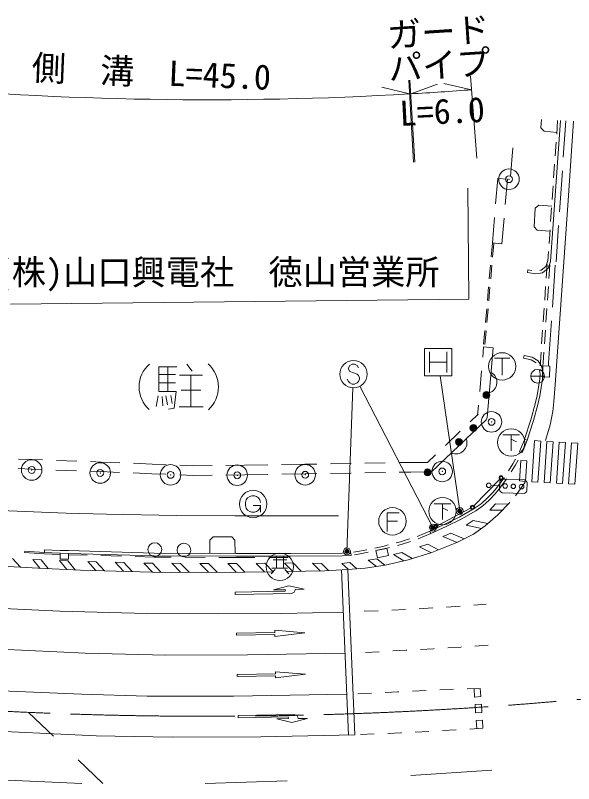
# Model space of a CAD drawing. Units: millimetres, scale not verified. Extents: x 40000 to 680000, y 20000 to 380000.
# Drawn here: x 275036 to 315810, y 253777 to 309854 of the extents above; entities that cross this region are included whole.
import ezdxf
from ezdxf.enums import TextEntityAlignment as Align

# ---------------------------------------------------------------- set-up
doc = ezdxf.new("R2010")
doc.units = ezdxf.units.MM
doc.header["$LTSCALE"] = 1000
doc.header["$PDMODE"] = 32
doc.header["$PDSIZE"] = 500
doc.linetypes.add('CHAIN', pattern=[18.5, 12, -1.5, 3.5, -1.5])
for name, color, linetype, lineweight in [('M-BGD', 7, 'Continuous', 13), ('M-BGD-EXST', 7, 'Continuous', 13), ('M-BMK', 2, 'CHAIN', 13), ('M-BMK-ROW', 30, 'Continuous', 13), ('M-STR-HTXT', 7, 'Continuous', 13), ('M-STR-STRC', 7, 'Continuous', 13)]:
    doc.layers.add(name, color=color, linetype=linetype, lineweight=lineweight)
doc.layers.add('M-BMK-HTXT', color=7, linetype='Continuous')
doc.styles.add('ＭＳ ゴシック', font='')
doc.styles.get('ＭＳ ゴシック').set_extended_font_data('MS Gothic')

msp = doc.modelspace()

# ---------------------------------------------------------------- linework, layer by layer
at = {"layer": 'M-BGD'}
for p, q in [((313464, 302257), (313405, 301650)), ((314642, 302192), (314572, 301194)), ((315241, 302159), (315056, 299509)), ((313405, 301650), (313652, 301397)), ((313652, 301397), (314585, 301306)), ((314530, 300596), (314461, 299598)), ((311198, 298082), (311361, 300192)), ((314419, 299000), (314350, 298002)), ((314987, 298511), (314778, 295519)), ((310269, 297954), (310114, 296097)), ((310967, 297895), (310269, 297954)), ((310967, 297895), (310811, 296038)), ((308157, 289130), (308084, 297233)), ((314308, 297404), (314238, 296406)), ((312918, 294420), (313010, 295787)), ((313010, 295787), (313263, 295999)), ((314208, 295935), (313263, 295999)), ((314196, 295808), (314127, 294810)), ((310030, 295100), (309875, 293243)), ((310728, 295042), (310572, 293185)), ((313138, 294168), (312918, 294420)), ((314708, 294521), (314523, 291871)), ((314080, 294104), (313138, 294168)), ((314085, 294211), (314016, 293214)), ((309875, 293216), (309788, 292220)), ((310572, 293185), (309875, 293243)), ((309975, 293208), (309888, 292211)), ((313974, 292615), (313925, 291913)), ((309737, 291622), (309650, 290626)), ((309836, 291614), (309750, 290617)), ((313936, 291965), (313779, 291521)), ((313873, 291667), (313804, 290669)), ((314073, 291653), (314004, 290656)), ((314472, 291626), (314260, 288555)), ((312436, 291078), (312462, 291276)), ((312752, 291238), (312462, 291276)), ((313449, 291252), (313347, 291239)), ((313779, 291521), (313449, 291252)), ((309598, 290028), (309512, 289032)), ((309698, 290020), (309611, 289023)), ((313763, 290071), (313694, 289073)), ((313962, 290057), (313893, 289059)), ((308157, 289130), (274691, 288781)), ((309460, 288434), (309373, 287438)), ((309560, 288426), (309473, 287429)), ((313653, 288475), (313584, 287477)), ((313852, 288461), (313783, 287463)), ((314191, 287557), (313979, 284486)), ((309322, 286840), (309235, 285844)), ((309421, 286832), (309335, 285835)), ((313542, 286878), (313474, 285881)), ((313742, 286865), (313673, 285867)), ((304915, 283535), (304915, 285535)), ((304915, 285535), (306915, 285535)), ((306915, 285535), (306915, 283535)), ((309171, 284894), (309238, 285650)), ((309935, 285588), (309238, 285650)), ((305290, 285285), (305290, 283785)), ((306540, 285285), (306540, 283785)), ((312194, 285023), (312153, 284827)), ((313432, 285282), (313380, 284522)), ((313632, 285268), (313579, 284510)), ((287568, 284386), (287945, 283894)), ((305290, 284535), (306540, 284535)), ((312153, 284827), (312715, 284710)), ((312715, 284710), (313066, 284493)), ((313066, 284493), (313073, 284481)), ((313380, 284522), (313368, 284284)), ((313579, 284510), (313567, 284271)), ((313979, 284486), (313967, 284251)), ((286822, 284206), (285511, 284206)), ((285511, 284206), (285511, 282411)), ((286167, 284206), (286167, 282411)), ((308950, 282404), (309083, 283898)), ((313319, 283947), (313357, 283657)), ((285511, 283632), (286740, 283632)), ((287027, 283599), (288708, 283599)), ((287855, 283599), (287855, 281288)), ((306915, 283535), (304915, 283535)), ((312674, 283513), (313674, 283513)), ((313357, 283657), (313339, 283306)), ((285511, 283026), (286732, 283026)), ((285478, 282075), (285322, 281312)), ((285511, 282411), (286781, 282411)), ((286027, 282075), (286158, 281427)), ((286380, 282116), (286494, 281534)), ((286781, 282411), (286642, 281190)), ((287150, 282485), (288585, 282485)), ((285765, 282034), (285814, 281353)), ((286642, 281190), (286224, 281116)), ((287003, 281288), (288757, 281288)), ((308795, 280653), (308862, 281408)), ((308251, 280186), (308825, 280733)), ((308825, 280733), (308795, 280653)), ((306442, 278461), (307527, 279496)), ((312233, 278925), (311933, 278183)), ((312418, 278850), (312116, 278102)), ((311933, 278183), (311847, 278003)), ((305144, 277225), (305718, 277771)), ((312116, 278102), (312033, 277928)), ((275264, 277471), (276260, 277430)), ((276260, 277430), (277031, 277402)), ((278031, 277367), (279530, 277314)), ((280529, 277279), (281300, 277252)), ((281300, 277252), (282667, 277197)), ((283666, 277157), (285033, 277102)), ((285033, 277102), (286051, 277061)), ((291762, 277012), (293476, 277043)), ((294476, 277061), (296189, 277092)), ((296189, 277092), (297053, 277106)), ((298053, 277123), (299553, 277148)), ((300552, 277165), (302052, 277191)), ((303052, 277207), (303916, 277222)), ((303916, 277222), (305144, 277225)), ((311366, 277108), (311052, 276617)), ((311575, 277468), (311366, 277108)), ((311762, 277392), (311536, 277004)), ((275233, 276772), (276233, 276730)), ((276233, 276730), (277005, 276703)), ((278004, 276668), (279503, 276615)), ((280502, 276580), (281274, 276552)), ((281274, 276552), (282640, 276497)), ((287050, 277020), (288069, 276979)), ((288069, 276979), (289415, 276991)), ((290415, 277000), (291762, 277012)), ((300562, 276465), (302062, 276491)), ((303061, 276507), (303923, 276522)), ((303923, 276522), (305425, 276525)), ((311536, 277004), (311240, 276540)), ((283639, 276457), (285004, 276402)), ((285004, 276402), (286031, 276361)), ((287031, 276320), (288058, 276278)), ((288058, 276278), (289415, 276291)), ((290415, 276299), (291772, 276312)), ((291772, 276312), (293487, 276343)), ((294486, 276361), (296201, 276392)), ((296201, 276392), (297062, 276406)), ((298062, 276423), (299562, 276448)), ((310728, 276111), (310705, 276075)), ((310874, 275967), (310705, 276075)), ((310917, 276035), (310874, 275967)), ((303072, 273549), (302197, 273549)), ((302197, 273549), (302197, 272174)), ((302197, 272924), (302947, 272924)), ((305301, 272217), (304383, 271821)), ((305380, 272033), (304462, 271637)), ((289241, 271553), (289473, 271800)), ((289242, 270591), (289241, 271553)), ((289473, 271800), (290838, 271801)), ((290838, 271801), (291077, 271555)), ((291078, 270583), (291077, 271555)), ((303161, 271432), (302854, 271350)), ((303812, 271635), (303161, 271432)), ((303892, 271450), (303216, 271239)), ((300712, 270853), (300174, 270741)), ((301976, 271118), (301299, 270976)), ((302022, 270923), (301379, 270789)), ((302274, 271197), (301976, 271118)), ((302354, 271011), (302022, 270923)), ((303216, 271239), (302934, 271165)), ((277150, 270550), (275684, 270641)), ((277156, 270650), (275691, 270741)), ((278302, 270496), (277151, 270550)), ((278316, 270796), (277165, 270850)), ((278918, 270783), (278311, 270796)), ((280290, 270444), (278911, 270483)), ((285176, 270608), (278919, 270783)), ((282789, 270375), (281290, 270417)), ((285167, 270308), (283789, 270347)), ((286408, 270303), (285170, 270308)), ((288908, 270292), (287408, 270299)), ((294930, 270287), (294930, 270387)), ((299557, 270429), (299548, 270629)), ((300174, 270741), (299730, 270663)), ((300212, 270544), (299811, 270474)), ((300792, 270666), (300212, 270544)), ((291146, 270283), (289908, 270288)), ((292538, 270284), (291146, 270283)), ((294930, 270287), (293538, 270286)), ((300523, 266360), (301523, 266398)), ((302522, 266438), (303521, 266488)), ((304519, 266539), (305518, 266599)), ((306516, 266660), (307513, 266736)), ((308510, 266812), (309432, 266882)), ((304613, 263574), (305565, 263626)), ((305565, 263626), (305612, 263629)), ((306610, 263691), (307568, 263750)), ((307568, 263750), (307608, 263753)), ((308605, 263823), (309558, 263889)), ((300620, 263347), (301618, 263404)), ((302616, 263462), (303570, 263517)), ((303570, 263517), (303615, 263519)), ((300048, 260335), (301047, 260381)), ((302046, 260428), (302973, 260471)), ((302973, 260471), (303044, 260475)), ((304043, 260527), (305042, 260580)), ((306040, 260632), (307040, 260666)), ((308039, 260700), (308987, 260733)), ((276005, 258968), (277815, 257243)), ((300233, 257359), (301232, 257401)), ((302231, 257443), (303185, 257483)), ((303185, 257483), (303231, 257485)), ((304229, 257540), (305228, 257594)), ((306226, 257648), (307224, 257705)), ((308223, 257762), (309187, 257817)), ((279624, 255519), (281434, 253794))]:
    msp.add_line(p, q, dxfattribs=at)
for points in [[(314841, 302181), (314124, 291899), (313949, 291402), (313531, 291060), (313038, 290999), (312436, 291078)], [(305425, 276525), (309423, 280335), (309483, 280494), (309935, 285588)], [(312194, 285023), (312791, 284899), (313210, 284639), (313486, 284205), (313558, 283665), (313539, 283296), (313342, 282080), (313203, 281457), (312875, 280277), (312418, 278850), (312228, 278911)], [(313341, 283328), (313146, 282118), (313009, 281505), (312683, 280335), (312228, 278911)], [(310711, 276084), (310311, 275529), (309925, 275062), (309504, 274614), (309054, 274202), (308556, 273850), (307492, 273254), (306414, 272720), (305298, 272216)], [(310874, 275967), (310469, 275406), (310075, 274930), (309645, 274472), (309180, 274046), (308663, 273681), (307585, 273077), (306499, 272539), (305380, 272033), (305298, 272216)], [(285170, 270408), (278914, 270583), (278306, 270596), (277156, 270650), (277165, 270850)], [(299557, 270429), (298915, 270399), (295124, 270387), (294930, 270387), (291146, 270383), (285170, 270408)], [(294930, 270587), (291146, 270583), (285171, 270608)], [(299548, 270629), (298910, 270599), (295123, 270587), (294931, 270587)]]:
    msp.add_lwpolyline(points, dxfattribs=at)
for points in [[(313570, 284269), (314075, 284245), (314037, 283448), (313532, 283472)], [(312959, 278811), (312747, 275813), (313197, 275787), (313408, 278784)], [(313859, 278758), (313647, 275760), (314096, 275733), (314308, 278731)], [(314758, 278705), (314546, 275707), (314996, 275680), (315208, 278678)], [(315658, 278652), (315446, 275653), (315895, 275627), (316107, 278625)], [(312403, 277340), (311954, 277366), (311848, 275867), (312297, 275840)], [(302176, 270961), (302283, 270427), (301479, 270265), (301372, 270799)], [(278917, 270158), (278297, 270171), (278306, 270596), (278927, 270583)]]:
    msp.add_lwpolyline(points, close=True, dxfattribs=at)
for centre, radius in [((313174, 283513), 500), ((302572, 272924), 1000), ((285222, 270859), 500), ((287343, 270830), 500)]:
    msp.add_circle(centre, radius, dxfattribs=at)
for centre, radius, start, end in [((286304, 282739), 2228, 131.6979, 228.0192), ((287582, 282731), 2282, 312.8638, 47.4164), ((309398, 283069), 812, 287.5487, 62.3089), ((307208, 278657), 812, 246.2417, 21.002)]:
    msp.add_arc(centre, radius, start, end, dxfattribs=at)
at = {"layer": 'M-BGD-EXST'}
for p, q in [((310041, 284834), (311141, 284834)), ((310591, 284834), (310591, 283584)), ((310644, 279230), (311844, 279230)), ((311244, 279230), (311244, 278080)), ((311244, 278930), (311644, 278730)), ((292300, 274786), (292150, 274736)), ((292500, 274786), (292300, 274786)), ((292650, 274736), (292500, 274786)), ((291900, 274486), (291850, 274286)), ((291850, 274286), (291850, 274086)), ((292000, 274636), (291900, 274486)), ((292150, 274736), (292000, 274636)), ((292800, 274636), (292650, 274736)), ((292900, 274486), (292800, 274636)), ((292950, 274286), (292900, 274486)), ((291850, 274086), (291900, 273886)), ((291900, 273886), (292000, 273736)), ((292000, 273736), (292150, 273636)), ((292400, 274086), (292950, 274086)), ((292650, 273636), (292800, 273736)), ((292800, 273736), (292900, 273886)), ((292900, 273886), (292950, 274086)), ((292950, 274086), (292950, 273586)), ((305630, 274211), (306830, 274211)), ((306230, 274211), (306230, 273061)), ((306230, 273911), (306630, 273711)), ((292150, 273636), (292300, 273586)), ((292300, 273586), (292500, 273586)), ((292500, 273586), (292650, 273636)), ((294108, 270352), (294108, 269502)), ((294608, 270352), (294608, 269502)), ((293858, 270102), (294858, 270102)), ((294008, 269402), (293708, 269102)), ((293758, 269502), (294908, 269502)), ((294708, 269402), (295008, 269102))]:
    msp.add_line(p, q, dxfattribs=at)
for centre in [(310591, 284234), (311244, 278680), (292400, 274186), (306230, 273661), (294358, 269602)]:
    msp.add_circle(centre, 1000, dxfattribs=at)
at = {"layer": 'M-BMK'}
msp.add_arc((289065, 558693), 300000, 257.49194, 276.3674, dxfattribs=at)
at = {"layer": 'M-BMK-ROW'}
for centre in [(311086, 297894), (309813, 280182), (276229, 276672), (281236, 276453), (286374, 276316), (291237, 276287), (296203, 276322), (306209, 276561)]:
    msp.add_circle(centre, 750, dxfattribs=at)
for p in [(311086, 297894), (309813, 280182), (276229, 276672), (281236, 276453), (286374, 276316), (291237, 276287), (296203, 276322), (306209, 276561)]:
    msp.add_point(p, dxfattribs=at)
at = {"layer": 'M-STR-HTXT'}
for p, q in [((304114, 299129), (303767, 305119)), ((304200, 299134), (303851, 305124)), ((308738, 299438), (308284, 305421)), ((303825, 304120), (301793, 304604)), ((303909, 304125), (305871, 304841)), ((308360, 304424), (306320, 304871)), ((307487, 273678), (306060, 283535)), ((299257, 270727), (299690, 282670)), ((305530, 272464), (300186, 282781))]:
    msp.add_line(p, q, dxfattribs=at)
for centre, radius in [((307487, 273678), 150), ((307487, 273678), 120), ((307487, 273678), 90), ((307487, 273678), 60), ((307487, 273678), 30), ((307487, 273678), 20), ((305530, 272464), 150), ((305530, 272464), 120), ((305530, 272464), 90), ((305530, 272464), 60), ((305530, 272464), 30), ((305530, 272464), 20), ((299257, 270727), 150), ((299257, 270727), 120), ((299257, 270727), 90), ((299257, 270727), 60), ((299257, 270727), 30), ((299257, 270727), 20)]:
    msp.add_circle(centre, radius, dxfattribs=at)
for start, end in [(264.8049, 273.31821), (273.33721, 274.33955)]:
    msp.add_arc((289065, 558693), 255000, start, end, dxfattribs=at)
for p in [(307487, 273678), (305530, 272464), (299257, 270727)]:
    msp.add_point(p, dxfattribs=at)
at = {"layer": 'M-STR-STRC'}
for p, q in [((299636, 284396), (299454, 284305)), ((299817, 284396), (299636, 284396)), ((299999, 284305), (299817, 284396)), ((299454, 284305), (299363, 284124)), ((299363, 284124), (299363, 284033)), ((299363, 284033), (299454, 283851)), ((299454, 283851), (299999, 283669)), ((300090, 284124), (299999, 284305)), ((299363, 283124), (299272, 283305)), ((299999, 283669), (300090, 283578)), ((300090, 283578), (300181, 283396)), ((300181, 283305), (300090, 283124)), ((300181, 283396), (300181, 283305)), ((299454, 283033), (299363, 283124)), ((299636, 282942), (299454, 283033)), ((299817, 282942), (299636, 282942)), ((299999, 283033), (299817, 282942)), ((300090, 283124), (299999, 283033)), ((308526, 274049), (310405, 275988)), ((310627, 276011), (312226, 275946)), ((310407, 275520), (309774, 275546)), ((310395, 275220), (310419, 275820)), ((312393, 275138), (312418, 275738)), ((312185, 274947), (310586, 275012)), ((305883, 272629), (308288, 273872)), ((309687, 273748), (310102, 274189)), ((309687, 273748), (310600, 273727)), ((310102, 274189), (311015, 274167)), ((307966, 272643), (308474, 272993)), ((307966, 272643), (309080, 272400)), ((308474, 272993), (309550, 272759)), ((306244, 271810), (306852, 272049)), ((306852, 272049), (307826, 271655)), ((306244, 271810), (307295, 271385)), ((304548, 271066), (305159, 271258)), ((304548, 271066), (305383, 270636)), ((305159, 271258), (305946, 270853)), ((302643, 270509), (303272, 270657)), ((302643, 270509), (303420, 270045)), ((303272, 270657), (304023, 270209)), ((274840, 270218), (275408, 269583)), ((276305, 270129), (276830, 269504)), ((276305, 270129), (276910, 270108)), ((276910, 270108), (277443, 269475)), ((278255, 270063), (278860, 270043)), ((278255, 270063), (278804, 269411)), ((278860, 270043), (279416, 269382)), ((280322, 269994), (280923, 269334)), ((280947, 269976), (280322, 269994)), ((280947, 269976), (281547, 269317)), ((282336, 269935), (282933, 269279)), ((282961, 269917), (282336, 269935)), ((282961, 269917), (283557, 269262)), ((284421, 269874), (285041, 269223)), ((285047, 269869), (284421, 269874)), ((285047, 269869), (285666, 269220)), ((287096, 269852), (286459, 269858)), ((286459, 269858), (287095, 269213)), ((287096, 269852), (287731, 269210)), ((289143, 269843), (288513, 269841)), ((288513, 269841), (289143, 269203)), ((289143, 269843), (289778, 269201)), ((291175, 269850), (290544, 269848)), ((290544, 269848), (291170, 269214)), ((291175, 269850), (291797, 269220)), ((293248, 269861), (292623, 269854)), ((292623, 269854), (293234, 269233)), ((293248, 269861), (293859, 269239)), ((295315, 269883), (294687, 269876)), ((294687, 269876), (295298, 269263)), ((295315, 269883), (295919, 269278)), ((296745, 269865), (297298, 269310)), ((297389, 269857), (296745, 269865)), ((297389, 269857), (297912, 269332)), ((299461, 269914), (298873, 269838)), ((298873, 269838), (299358, 269402)), ((299461, 269914), (299968, 269458)), ((300797, 270087), (301427, 270175)), ((300797, 270087), (301402, 269630)), ((301427, 270175), (302032, 269718)), ((298862, 269376), (299368, 257324)), ((299312, 269397), (299818, 257334)), ((293897, 267920), (295001, 268225)), ((295001, 268225), (296137, 267972)), ((291093, 267753), (294734, 267816)), ((291093, 267753), (291093, 267591)), ((295211, 267661), (291093, 267591)), ((294763, 267922), (293897, 267920)), ((294734, 267816), (294763, 267922)), ((296137, 267972), (295463, 267949)), ((291182, 264769), (293982, 264819)), ((291184, 264619), (291182, 264769)), ((296183, 264782), (293979, 264969)), ((293982, 264819), (293979, 264969)), ((293987, 264519), (296183, 264782)), ((291184, 264619), (293984, 264669)), ((293987, 264519), (293984, 264669)), ((296235, 261757), (294032, 261948)), ((294034, 261797), (294032, 261948)), ((291235, 261753), (294034, 261797)), ((291237, 261603), (291235, 261753)), ((291237, 261603), (294036, 261647)), ((294039, 261498), (294036, 261647)), ((294039, 261498), (296235, 261757)), ((308571, 260100), (308537, 260718)), ((309020, 260125), (308987, 260733)), ((309020, 260125), (308571, 260100)), ((308649, 258943), (308619, 259544)), ((295430, 258818), (291313, 258745)), ((291318, 258584), (291313, 258745)), ((291318, 258584), (294959, 258647)), ((294992, 258541), (294125, 258513)), ((294959, 258647), (294992, 258541)), ((295240, 258246), (296367, 258539)), ((296367, 258539), (295692, 258539)), ((309098, 258965), (308649, 258943)), ((294125, 258513), (295240, 258246)), ((308738, 257792), (308695, 258386)), ((309843, 254768), (303924, 254364)), ((279892, 253788), (273901, 254056)), ((294885, 253973), (288901, 253777))]:
    msp.add_line(p, q, dxfattribs=at)
for points in [[(313758, 278813), (314094, 279963), (314284, 280932), (314367, 281672), (314459, 282896), (315400, 296348), (315797, 302129)], [(311568, 274794), (311922, 275288), (312258, 275790)], [(298634, 273316), (291055, 273319), (286777, 273356), (281705, 273442), (278749, 273511), (274566, 273699), (270529, 273944), (264920, 274413)], [(300572, 269513), (302045, 269720), (303733, 270119), (305441, 270654), (307287, 271381), (308486, 271992), (309352, 272588), (310284, 273391), (311146, 274306)], [(269229, 269929), (276694, 269511), (279805, 269364), (284997, 269224), (289746, 269200), (293855, 269239)], [(294894, 269253), (297621, 269318), (299312, 269397), (300572, 269513)], [(261583, 267505), (266577, 267055), (272613, 266645), (278289, 266359), (284645, 266186), (289875, 266159), (294473, 266191), (298992, 266293)], [(299117, 263309), (291981, 263183), (286037, 263166), (280141, 263295), (273906, 263595), (268028, 263929), (261355, 264444)], [(268885, 260913), (274599, 260526), (279859, 260301), (284655, 260172), (290975, 260170), (299242, 260312)], [(309098, 258965), (309068, 259566), (308619, 259544)], [(309187, 257817), (309144, 258418), (308695, 258386)], [(299818, 257334), (292972, 257193), (286493, 257164), (280927, 257274), (274752, 257570), (269646, 257913)]]:
    msp.add_lwpolyline(points, dxfattribs=at)
for centre, radius in [((299727, 283669), 1000), ((309441, 282140), 250), ((309441, 282140), 204), ((309441, 282140), 159), ((309441, 282140), 114), ((309441, 282140), 68.2), ((309441, 282140), 22.7), ((308490, 279736), 250), ((308490, 279736), 204), ((308490, 279736), 159), ((308490, 279736), 114), ((308490, 279736), 68.2), ((308490, 279736), 22.7), ((307430, 278724), 250), ((307430, 278724), 204), ((307430, 278724), 159), ((307430, 278724), 114), ((307430, 278724), 68.2), ((307430, 278724), 22.7), ((305141, 276494), 250), ((305141, 276494), 204), ((305141, 276494), 159), ((305141, 276494), 114), ((305141, 276494), 68.2), ((305141, 276494), 22.7), ((310510, 276096), 150), ((310510, 276096), 120), ((310510, 276096), 100), ((309608, 275553), 167), ((310807, 275504), 167), ((311406, 275479), 167), ((312006, 275455), 167), ((308421, 273941), 150), ((308421, 273941), 120), ((308421, 273941), 100), ((305750, 272561), 150), ((305750, 272561), 120), ((305750, 272561), 100)]:
    msp.add_circle(centre, radius, dxfattribs=at)
for centre, radius, start, end in [((310685, 275740), 277, 101.97, 163.343), ((312128, 275663), 299, 14.4356, 70.8774), ((310675, 275286), 288, 193.188, 252.125), ((312086, 275263), 331, 287.3605, 337.9525), ((295163, 267957), 300, 279.2546, 358.4045), ((295392, 258520), 300, 3.5738, 82.7236)]:
    msp.add_arc(centre, radius, start, end, dxfattribs=at)

# ---------------------------------------------------------------- texts
at = {"layer": 'M-BMK-HTXT', "style": 'ＭＳ ゴシック'}
msp.add_text('(株)山口興電社\u3000徳山営業所', height=1833, dxfattribs=at).set_placement((289771, 291116), align=Align.MIDDLE_CENTER)
at = {"layer": 'M-STR-HTXT', "style": 'ＭＳ ゴシック'}
for s, rotation, p in [('ガード', 3.704, (306024, 307178)), ('パイプ', 3.74, (306103, 304764)), ('側\u3000溝\u3000L=45.0', 357.626, (284909, 304227))]:
    msp.add_text(s, height=1833, rotation=rotation, dxfattribs=at).set_placement(p, align=Align.BOTTOM_CENTER)
msp.add_text('L=6.0', height=1833, rotation=2.835, dxfattribs=at).set_placement((306160, 303765), align=Align.TOP_CENTER)

doc.saveas('drawing.dxf')
